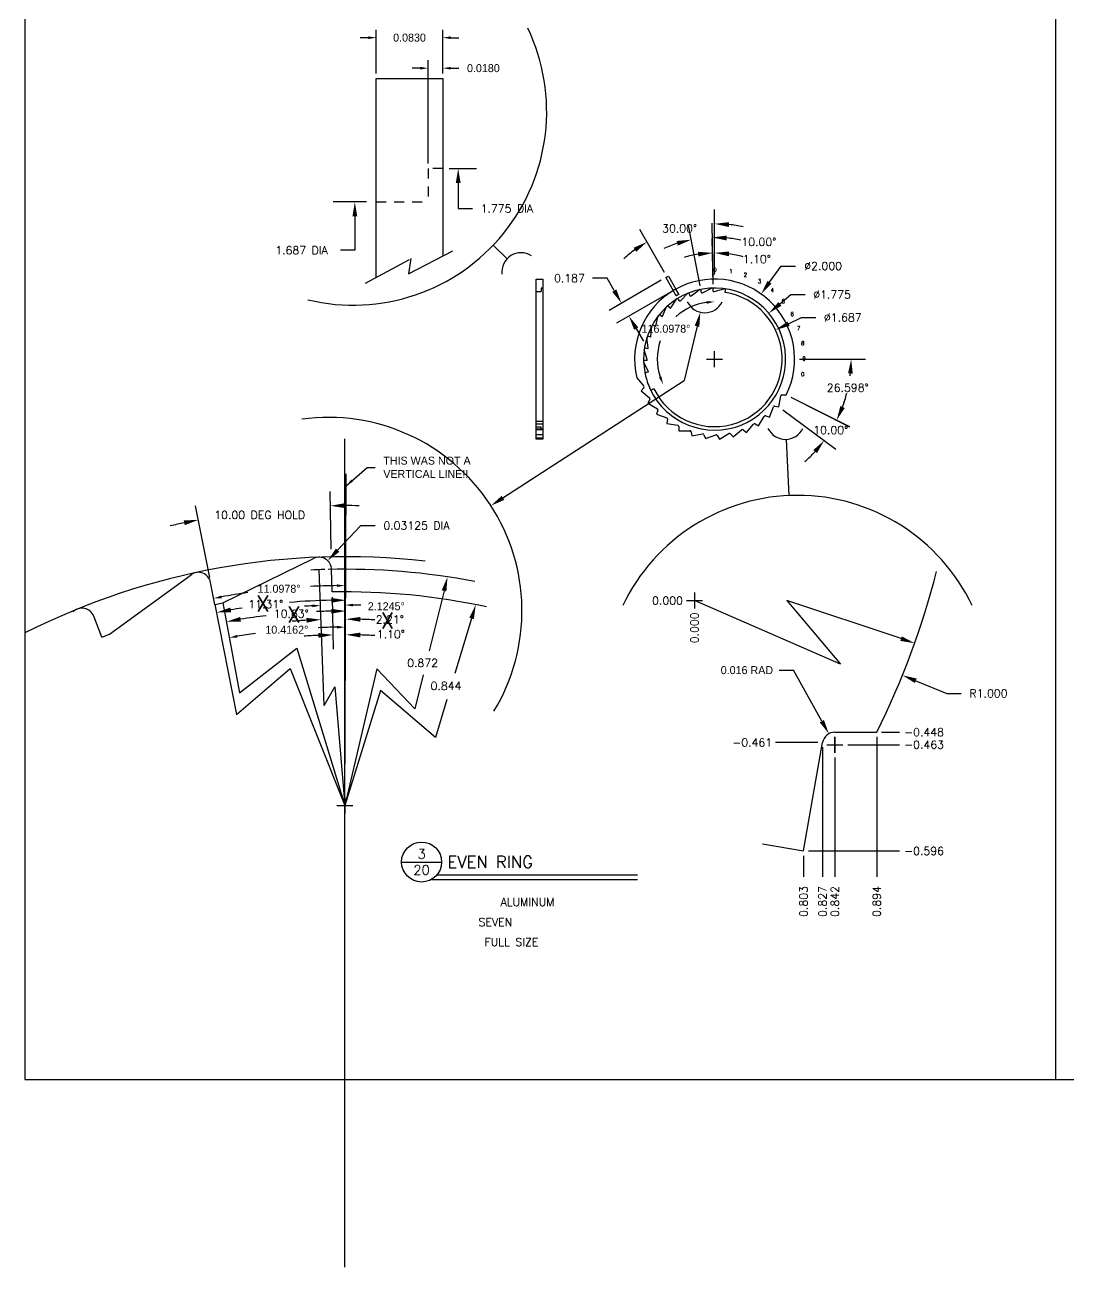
# Model space of a CAD drawing. Extents: x 0 to 33, y -2.3 to 21.
# Drawn here: x 0 to 13.04, y -2.34 to 13.18 of the extents above; entities that cross this region are included whole.
import ezdxf
from ezdxf.enums import TextEntityAlignment as Align

# ---------------------------------------------------------------- set-up
doc = ezdxf.new("R2010")
doc.units = 0
doc.header["$MEASUREMENT"] = 0
doc.linetypes.add('HIDDEN2', pattern=[0.1875, 0.125, -0.0625])
doc.linetypes.add('PHANTOM2', pattern=[1.25, 0.625, -0.125, 0.125, -0.125, 0.125, -0.125])
doc.layers.get('0').update_dxf_attribs({"linetype": 'CONTINUOUS'})
doc.layers.get('DEFPOINTS').update_dxf_attribs({"linetype": 'CONTINUOUS'})
for name, color, linetype in [('BORDER', 5, 'CONTINUOUS'), ('DIM', 1, 'CONTINUOUS'), ('HATCH', 2, 'CONTINUOUS'), ('HIDDEN2', 6, 'HIDDEN2'), ('NFSECTION', 6, 'PHANTOM2'), ('OBJECT', 3, 'CONTINUOUS'), ('TEXT', 1, 'CONTINUOUS')]:
    doc.layers.add(name, color=color, linetype=linetype)
doc.styles.add('ROMANS', font='romans')
doc.styles.add('SIMPLEX', font='SIMPLEX')
doc.dimstyles.get("Standard").update_dxf_attribs({"dimtxt": 0.1, "dimasz": 0.1, "dimexe": 0.1, "dimexo": 0.063, "dimgap": 0.1, "dimtad": 0, "dimtih": 1, "dimtoh": 1, "dimdec": 3, "dimlfac": 0.1, "dimzin": 0, "dimdsep": 46, "dimtxsty": 'SIMPLEX', "dimcen": 0.05, "dimclrd": 1, "dimclre": 1, "dimclrt": 1, "dimadec": 0, "dimazin": 0, "dimtfac": 0.8, "dimtdec": 3, "dimtofl": 0, "dimtmove": 2, "dimatfit": 3, "dimfxl": 1, "dimtolj": 1, "dimtzin": 0, "dimarcsym": 0})

# ---------------------------------------------------------------- blocks, each defined once
blk = doc.blocks.new('*D8')
at = {"color": 1, "linetype": 'ByBlock', "transparency": 16777216}
for p, q in [((43.092, 9.918), (42.945, 10.67)), ((43.254, 9.936), (43.24, 10.701))]:
    blk.add_line(p, q, dxfattribs=at)
for start, end in [(107.8828, 114.6678), (77.5277, 84.3128)]:
    blk.add_arc((43.272, 9.001), 1.521, start, end, dxfattribs=at)
for points in [[(42.798, 10.477), (42.813, 10.419), (42.98, 10.493)], [(43.422, 10.484), (43.424, 10.544), (43.243, 10.521)]]:
    blk.add_solid(points, dxfattribs=at)
at = {"layer": 'DEFPOINTS', "color": 0, "linetype": 'ByBlock', "transparency": 16777216}
for p in [(43.099, 10.512), (43.105, 9.856), (43.11, 9.829), (43.256, 9.873), (43.256, 9.844)]:
    blk.add_point(p, dxfattribs=at)
at = {"color": 1, "linetype": 'ByBlock', "transparency": 16777216, "style": 'SIMPLEX'}
blk.add_text('10.00%%d', height=0.1, dxfattribs=at).set_placement((43.825, 10.465), align=Align.MIDDLE_CENTER)
blk = doc.blocks.new('*D7')
at = {"color": 1, "linetype": 'ByBlock', "transparency": 16777216}
for p, q in [((43.272, 10.059), (43.272, 10.871)), ((42.647, 10.084), (42.337, 10.621))]:
    blk.add_line(p, q, dxfattribs=at)
for start, end in [(77.7936, 83.8968), (126.1032, 132.2064)]:
    blk.add_arc((43.272, 9.001), 1.691, start, end, dxfattribs=at)
for points in [[(43.45, 10.652), (43.454, 10.712), (43.272, 10.691)], [(42.26, 10.392), (42.293, 10.342), (42.427, 10.465)]]:
    blk.add_solid(points, dxfattribs=at)
at = {"layer": 'DEFPOINTS', "color": 0, "linetype": 'ByBlock', "transparency": 16777216}
for p in [(42.833, 10.633), (42.679, 10.029), (43.272, 9.996), (43.272, 9.001), (43.272, 9.001)]:
    blk.add_point(p, dxfattribs=at)
at = {"color": 1, "linetype": 'ByBlock', "transparency": 16777216, "style": 'SIMPLEX'}
blk.add_text('30.00%%d', height=0.1, dxfattribs=at).set_placement((42.835, 10.634), align=Align.MIDDLE_CENTER)
blk = doc.blocks.new('*D37')
at = {"color": 1, "linetype": 'ByBlock', "transparency": 16777216}
for start, end in [(92.8171, 93.5097), (88.6148, 89.3074)]:
    blk.add_arc((4, -2.345), 8.273, start, end, dxfattribs=at)
for points in [[(3.593, 5.935), (3.594, 5.901), (3.694, 5.922)], [(4.1, 5.911), (4.1, 5.944), (4, 5.928)]]:
    blk.add_solid(points, dxfattribs=at)
at = {"layer": 'DEFPOINTS', "color": 0, "linetype": 'ByBlock', "transparency": 16777216}
for p in [(4, 8.006), (3.677, 6.369), (3.796, 5.926), (3.74, 4.675), (4, -2.345)]:
    blk.add_point(p, dxfattribs=at)
at = {"color": 1, "linetype": 'ByBlock', "transparency": 16777216, "insert": (4.517, 5.912), "char_height": 0.1, "attachment_point": 5}
blk.add_mtext('\\A1;2.1245°', dxfattribs=at)
blk = doc.blocks.new('*D38')
at = {"color": 1, "linetype": 'ByBlock', "transparency": 16777216}
for start, end in [(90.7165, 92.3954), (98.0334, 99.6997)]:
    blk.add_arc((4, -2.345), 7.997, start, end, dxfattribs=at)
for points in [[(3.9, 5.668), (3.9, 5.635), (4, 5.652)], [(2.656, 5.521), (2.65, 5.554), (2.554, 5.52)]]:
    blk.add_solid(points, dxfattribs=at)
at = {"layer": 'DEFPOINTS', "color": 0, "linetype": 'ByBlock', "transparency": 16777216}
for p in [(4, 8.006), (2.475, 5.954), (3.516, 5.638), (2.681, 4.831), (4, -2.345)]:
    blk.add_point(p, dxfattribs=at)
at = {"color": 1, "linetype": 'ByBlock', "transparency": 16777216, "insert": (3.274, 5.619), "char_height": 0.1, "attachment_point": 5}
blk.add_mtext('\\A1;10.4162°', dxfattribs=at)
blk = doc.blocks.new('*D39')
at = {"color": 1, "linetype": 'ByBlock', "transparency": 16777216}
for start, end in [(98.2034, 100.425), (90.6728, 92.9063)]:
    blk.add_arc((4, -2.345), 8.516, start, end, dxfattribs=at)
for points in [[(3.9, 6.187), (3.9, 6.154), (4, 6.171)], [(2.462, 6.014), (2.456, 6.047), (2.361, 6.012)]]:
    blk.add_solid(points, dxfattribs=at)
at = {"layer": 'DEFPOINTS', "color": 0, "linetype": 'ByBlock', "transparency": 16777216}
for p in [(4, 8.006), (2.322, 6.211), (3.451, 6.153), (2.376, 5.935), (4, -2.345)]:
    blk.add_point(p, dxfattribs=at)
at = {"color": 1, "linetype": 'ByBlock', "transparency": 16777216, "insert": (3.177, 6.131), "char_height": 0.1, "attachment_point": 5}
blk.add_mtext('\\A1;11.0978°', dxfattribs=at)
blk = doc.blocks.new('P-TITLE')
at = {"layer": 'OBJECT'}
for p, q in [((-1.562, -0.638), (-1.062, -0.638)), ((1.387, -0.862), (-1.188, -0.862)), ((-1.113, -0.8), (1.387, -0.8))]:
    blk.add_line(p, q, dxfattribs=at)
blk.add_circle((-1.312, -0.638), 0.25, dxfattribs=at)
at = {"layer": 'OBJECT', "style": 'ROMANS'}
for tag, p in [('NO.', (-1.312, -0.538)), ('PAGE', (-1.312, -0.738))]:
    blk.add_attdef(tag, text='', height=0.12, dxfattribs=at).set_placement(p, align=Align.MIDDLE)
for tag, p, height in [('DESCRIPTION', (-0.988, -0.712), 0.15), ('MATERIAL', (-0.325, -1.188), 0.1), ('#_REQUIRED', (-0.6, -1.438), 0.1), ('SCALE', (-0.525, -1.688), 0.1)]:
    blk.add_attdef(tag, p, '', height=height, dxfattribs=at)
at = {"layer": 'OBJECT', "style": 'ROMANS', "flags": 2}
for tag, p in [('MATERIAL:', (-1.163, -1.188)), ('REQD:', (-1.163, -1.438)), ('SCALE:', (-1.163, -1.688))]:
    blk.add_attdef(tag, p, '', height=0.1, dxfattribs=at)
blk = doc.blocks.new('*D12')
at = {"color": 1, "linetype": 'ByBlock', "transparency": 16777216}
for p, q in [((44.196, 9.443), (44.358, 9.521)), ((44.358, 9.521), (44.538, 9.521)), ((43.272, 8.901), (43.272, 9.101)), ((43.172, 9.001), (43.372, 9.001))]:
    blk.add_line(p, q, dxfattribs=at)
blk.add_solid([(44.209, 9.416), (44.183, 9.47), (44.033, 9.365)], dxfattribs=at)
at = {"layer": 'DEFPOINTS', "color": 0, "linetype": 'ByBlock', "transparency": 16777216}
for p in [(44.033, 9.365), (42.511, 8.636)]:
    blk.add_point(p, dxfattribs=at)
at = {"color": 1, "linetype": 'ByBlock', "transparency": 16777216, "style": 'SIMPLEX'}
blk.add_text('%%c1.687', height=0.1, dxfattribs=at).set_placement((44.874, 9.521), align=Align.MIDDLE_CENTER)
blk = doc.blocks.new('*D11')
at = {"color": 1, "linetype": 'ByBlock', "transparency": 16777216}
for p, q in [((43.958, 9.961), (44.104, 10.164)), ((44.104, 10.164), (44.284, 10.164)), ((43.272, 8.901), (43.272, 9.101)), ((43.172, 9.001), (43.372, 9.001))]:
    blk.add_line(p, q, dxfattribs=at)
blk.add_solid([(43.983, 9.944), (43.934, 9.978), (43.854, 9.815)], dxfattribs=at)
at = {"layer": 'DEFPOINTS', "color": 0, "linetype": 'ByBlock', "transparency": 16777216}
for p in [(43.854, 9.815), (42.691, 8.187)]:
    blk.add_point(p, dxfattribs=at)
at = {"color": 1, "linetype": 'ByBlock', "transparency": 16777216, "style": 'SIMPLEX'}
blk.add_text('%%c2.000', height=0.1, dxfattribs=at).set_placement((44.629, 10.164), align=Align.MIDDLE_CENTER)
blk = doc.blocks.new('*D10')
at = {"color": 1, "linetype": 'ByBlock', "transparency": 16777216}
for p, q in [((44.335, 9.001), (45.159, 9.001)), ((44.223, 8.525), (44.959, 8.156))]:
    blk.add_line(p, q, dxfattribs=at)
for start, end in [(352.996, 353.9543), (339.4475, 342.6793)]:
    blk.add_arc((43.272, 9.001), 1.707, start, end, dxfattribs=at)
for points in [[(44.94, 8.823), (44.999, 8.819), (44.979, 9.001)], [(44.898, 8.39), (44.843, 8.414), (44.798, 8.237)]]:
    blk.add_solid(points, dxfattribs=at)
at = {"layer": 'DEFPOINTS', "color": 0, "linetype": 'ByBlock', "transparency": 16777216}
for p in [(43.272, 9.001), (43.272, 9.001), (44.272, 9.001), (44.167, 8.553), (44.93, 8.596)]:
    blk.add_point(p, dxfattribs=at)
at = {"color": 1, "linetype": 'ByBlock', "transparency": 16777216, "style": 'SIMPLEX'}
blk.add_text('26.598%%d', height=0.1, dxfattribs=at).set_placement((44.936, 8.643), align=Align.MIDDLE_CENTER)
blk = doc.blocks.new('*D9')
at = {"color": 1, "linetype": 'ByBlock', "transparency": 16777216}
blk.add_line((43.254, 9.936), (43.243, 10.508), dxfattribs=at)
for start, end in [(98.8729, 106.648), (74.4498, 82.2249)]:
    blk.add_arc((43.272, 9.001), 1.327, start, end, dxfattribs=at)
for points in [[(43.065, 10.342), (43.07, 10.283), (43.247, 10.328)], [(43.45, 10.286), (43.454, 10.346), (43.272, 10.328)]]:
    blk.add_solid(points, dxfattribs=at)
at = {"layer": 'DEFPOINTS', "color": 0, "linetype": 'ByBlock', "transparency": 16777216}
for p in [(43.263, 10.328), (43.272, 10.344), (43.256, 9.873), (43.256, 9.844), (43.272, 9.001)]:
    blk.add_point(p, dxfattribs=at)
at = {"color": 1, "linetype": 'ByBlock', "transparency": 16777216, "style": 'SIMPLEX'}
blk.add_text('1.10%%d', height=0.1, dxfattribs=at).set_placement((43.8, 10.25), align=Align.MIDDLE_CENTER)
blk = doc.blocks.new('*D3')
at = {"color": 1, "linetype": 'ByBlock', "transparency": 16777216}
for p, q in [((53.328, 11.111), (53.466, 11.227)), ((53.466, 11.227), (53.646, 11.227)), ((52.413, 10.422), (52.613, 10.422)), ((52.513, 10.322), (52.513, 10.522))]:
    blk.add_line(p, q, dxfattribs=at)
blk.add_solid([(53.348, 11.088), (53.309, 11.134), (53.191, 10.995)], dxfattribs=at)
at = {"layer": 'DEFPOINTS', "color": 0, "linetype": 'ByBlock', "transparency": 16777216}
for p in [(53.191, 10.995), (51.835, 9.848)]:
    blk.add_point(p, dxfattribs=at)
at = {"color": 1, "linetype": 'ByBlock', "transparency": 16777216, "style": 'SIMPLEX'}
blk.add_text('%%c1.775', height=0.1, dxfattribs=at).set_placement((53.981, 11.227), align=Align.MIDDLE_CENTER)
blk = doc.blocks.new('*D1')
at = {"color": 1, "linetype": 'ByBlock', "transparency": 16777216}
for p, q in [((53.464, 9.946), (54.2, 9.578)), ((53.367, 9.788), (54.028, 9.298))]:
    blk.add_line(p, q, dxfattribs=at)
for start, end in [(339.4772, 345.524), (311.337, 317.3837)]:
    blk.add_arc((52.513, 10.422), 1.706, start, end, dxfattribs=at)
for points in [[(54.139, 9.811), (54.084, 9.835), (54.039, 9.658)], [(53.746, 9.285), (53.792, 9.247), (53.883, 9.405)]]:
    blk.add_solid(points, dxfattribs=at)
at = {"layer": 'DEFPOINTS', "color": 0, "linetype": 'ByBlock', "transparency": 16777216}
for p in [(52.513, 10.422), (52.513, 10.422), (53.407, 9.974), (53.316, 9.826), (53.992, 9.571)]:
    blk.add_point(p, dxfattribs=at)
at = {"color": 1, "linetype": 'ByBlock', "transparency": 16777216, "style": 'SIMPLEX'}
blk.add_text('10.00%%d', height=0.1, dxfattribs=at).set_placement((53.964, 9.535), align=Align.MIDDLE_CENTER)
blk = doc.blocks.new('*D2')
at = {"color": 1, "linetype": 'ByBlock', "transparency": 16777216}
for p, q in [((51.169, 11.433), (50.989, 11.433)), ((51.259, 11.277), (51.169, 11.433)), ((51.847, 11.409), (51.194, 11.031)), ((51.941, 11.246), (51.287, 10.869)), ((51.533, 10.803), (51.623, 10.647))]:
    blk.add_line(p, q, dxfattribs=at)
for points in [[(51.285, 11.292), (51.234, 11.262), (51.349, 11.121)], [(51.559, 10.818), (51.507, 10.788), (51.443, 10.959)]]:
    blk.add_solid(points, dxfattribs=at)
at = {"layer": 'DEFPOINTS', "color": 0, "linetype": 'ByBlock', "transparency": 16777216}
for p in [(51.902, 11.44), (51.996, 11.278), (51.349, 11.121)]:
    blk.add_point(p, dxfattribs=at)
at = {"color": 1, "linetype": 'ByBlock', "transparency": 16777216, "style": 'SIMPLEX'}
blk.add_text('0.187', height=0.1, dxfattribs=at).set_placement((50.699, 11.433), align=Align.MIDDLE_CENTER)
blk = doc.blocks.new('*D40')
at = {"color": 1, "linetype": 'ByBlock', "transparency": 16777216}
for start, end in [(98.0096, 132.3778), (161.3568, 198.0881)]:
    blk.add_arc((8.619, 9.001), 0.716, start, end, dxfattribs=at)
for points in [[(8.518, 9.726), (8.521, 9.693), (8.619, 9.717)], [(7.954, 8.785), (7.923, 8.772), (7.976, 8.686)]]:
    blk.add_solid(points, dxfattribs=at)
at = {"layer": 'DEFPOINTS', "color": 0, "linetype": 'ByBlock', "transparency": 16777216}
for p in [(8.619, 10.344), (8.172, 9.56), (8.619, 9.001), (8.619, 9.001), (7.862, 8.63)]:
    blk.add_point(p, dxfattribs=at)
at = {"color": 1, "linetype": 'ByBlock', "transparency": 16777216, "insert": (8.012, 9.38), "char_height": 0.1, "attachment_point": 5}
blk.add_mtext('\\A1;116.0978°', dxfattribs=at)
blk = doc.blocks.new('*D43')
at = {"color": 1, "linetype": 'ByBlock', "transparency": 16777216}
for p, q in [((5.042, 11.445), (5.042, 12.736)), ((5.222, 12.57), (5.222, 12.736)), ((4.942, 12.636), (4.842, 12.636)), ((5.322, 12.636), (5.422, 12.636))]:
    blk.add_line(p, q, dxfattribs=at)
for points in [[(4.942, 12.652), (4.942, 12.619), (5.042, 12.636)], [(5.322, 12.652), (5.322, 12.619), (5.222, 12.636)]]:
    blk.add_solid(points, dxfattribs=at)
at = {"layer": 'DEFPOINTS', "color": 0, "linetype": 'ByBlock', "transparency": 16777216}
for p in [(5.222, 12.636), (5.222, 12.507), (5.042, 11.382)]:
    blk.add_point(p, dxfattribs=at)
at = {"color": 1, "linetype": 'ByBlock', "transparency": 16777216, "insert": (5.73, 12.636), "char_height": 0.1, "attachment_point": 5}
blk.add_mtext('\\A1;0.0180', dxfattribs=at)
blk = doc.blocks.new('*D44')
at = {"color": 1, "linetype": 'ByBlock', "transparency": 16777216}
for p, q in [((4.392, 12.57), (4.392, 13.117)), ((5.222, 12.57), (5.222, 13.117)), ((4.292, 13.017), (4.192, 13.017)), ((5.322, 13.017), (5.422, 13.017))]:
    blk.add_line(p, q, dxfattribs=at)
for points in [[(4.292, 13.034), (4.292, 13), (4.392, 13.017)], [(5.322, 13.034), (5.322, 13), (5.222, 13.017)]]:
    blk.add_solid(points, dxfattribs=at)
at = {"layer": 'DEFPOINTS', "color": 0, "linetype": 'ByBlock', "transparency": 16777216}
for p in [(5.222, 13.017), (4.392, 12.507), (5.222, 12.507)]:
    blk.add_point(p, dxfattribs=at)
at = {"color": 1, "linetype": 'ByBlock', "transparency": 16777216, "insert": (4.807, 13.017), "char_height": 0.1, "attachment_point": 5}
blk.add_mtext('\\A1;0.0830', dxfattribs=at)

msp = doc.modelspace()

# ---------------------------------------------------------------- linework, layer by layer
at = {"color": 1, "linetype": 'ByBlock'}
for p, q in [((9.42489, 5.11423), (9.60489, 5.11423)), ((9.9595, 4.47721), (9.60489, 5.11423)), ((10.12305, 4.08342), (10.12305, 4.28342)), ((10.02305, 4.18342), (10.22305, 4.18342))]:
    msp.add_line(p, q, dxfattribs=at)
msp.add_solid([(9.98571, 4.49181), (9.93329, 4.46262), (10.04705, 4.31994)], dxfattribs=at)
at = {"layer": 'BORDER'}
for p, q in [((0, 21), (0, 0)), ((12.87977, 21), (12.87977, 0)), ((0, 0), (33, 0))]:
    msp.add_line(p, q, dxfattribs=at)
at = {"layer": 'DEFPOINTS', "color": 0, "linetype": 'ByBlock'}
for p in [(4.01548, 7.56651), (4.01548, 7.56651), (4.01548, 7.56651), (4.01548, 7.56651), (2.85381, 7.10094), (3.67695, 6.36929), (3.83317, 6.37228), (2.32202, 6.21084), (3.83856, 6.09123), (3.83856, 6.09123), (2.37612, 5.935), (2.37612, 5.935), (2.47462, 5.95432), (3.01651, 5.93184), (2.77856, 5.76287), (3.96873, 5.75183), (3.91827, 5.55572), (10.96652, 5.05002), (10.04705, 4.31994), (10.12305, 4.18342), (4.00021, 3.42505), (4.00021, 3.42505)]:
    msp.add_point(p, dxfattribs=at)
at = {"layer": 'DIM'}
for p, q in [((5.30329, 11.38203), (5.64511, 11.38203)), ((4.26908, 10.96453), (3.85313, 10.96453)), ((5.85166, 10.42341), (6.02724, 10.25578)), ((4.00021, -2.34472), (4.00021, 8.00635)), ((9.51553, 7.99824), (9.54682, 7.29646)), ((4.00021, 3.42505), (4.01548, 7.56651)), ((3.73981, 4.67479), (3.67695, 6.36929)), ((8.36786, 6.08598), (8.36786, 5.88598)), ((2.37612, 5.935), (2.64609, 4.55868)), ((2.47462, 5.95432), (2.68104, 4.83142)), ((8.26786, 5.98598), (8.46786, 5.98598)), ((2.68104, 4.83142), (3.39848, 5.38739)), ((3.39848, 5.38739), (4.00021, 3.42505)), ((2.64609, 4.55868), (3.31707, 5.13707)), ((3.31707, 5.13707), (4.00021, 3.42505)), ((3.73981, 4.67479), (3.87437, 4.90552)), ((3.87437, 4.90552), (4.00021, 3.42505)), ((9.90915, 4.2104), (9.37921, 4.2104)), ((10.12305, 4.28342), (10.12305, 4.08342)), ((10.64483, 4.27967), (10.64483, 2.5326)), ((10.70483, 4.33967), (10.93041, 4.33967)), ((9.96915, 4.1504), (9.96915, 2.5326)), ((10.02305, 4.18342), (10.22305, 4.18342)), ((10.28305, 4.18342), (10.93041, 4.18342)), ((10.12305, 4.02342), (10.12305, 2.5326)), ((3.90021, 3.42505), (4.10021, 3.42505)), ((4.00021, 3.52505), (4.00021, 3.32505)), ((9.73151, 2.79498), (9.73151, 2.5326)), ((9.79151, 2.85498), (10.93041, 2.85498))]:
    msp.add_line(p, q, dxfattribs=at)
at = {"layer": 'DIM', "color": 1}
for p, q in [((5.41537, 11.20203), (5.41537, 10.881)), ((5.41537, 10.881), (5.59537, 10.881)), ((4.12371, 10.78453), (4.12371, 10.36057)), ((4.12371, 10.36057), (3.94371, 10.36057)), ((5.97472, 7.26704), (8.23923, 8.73381)), ((3.90829, 6.61331), (4.19974, 6.92077)), ((4.19974, 6.92077), (4.37974, 6.92077)), ((5.2385, 6.10588), (5.05285, 5.35739)), ((10.19157, 5.19019), (8.36786, 5.98598)), ((10.949, 5.50831), (9.52373, 5.98598)), ((9.52373, 5.98598), (10.19157, 5.19019)), ((5.58228, 5.76073), (5.37426, 5.07453)), ((4.39783, 5.13051), (4.00021, 3.42505)), ((4.87292, 4.63197), (4.39783, 5.13051)), ((4.97793, 5.05535), (4.87292, 4.63197)), ((4.44407, 4.86047), (4.00021, 3.42505)), ((5.13125, 4.2729), (4.44407, 4.86047)), ((5.27481, 4.74646), (5.13125, 4.2729))]:
    msp.add_line(p, q, dxfattribs=at)
at = {"layer": 'DIM', "linetype": 'ByBlock'}
for p, q in [((3.82828, 6.62737), (3.81446, 7.34847)), ((2.30989, 6.27267), (2.13408, 7.16896)), ((3.83976, 6.02824), (3.85229, 5.37473))]:
    msp.add_line(p, q, dxfattribs=at)
at = {"layer": 'DIM', "color": 1, "linetype": 'ByBlock'}
for p, q in [((11.13326, 4.98221), (11.52185, 4.82419)), ((11.52185, 4.82419), (11.70185, 4.82419))]:
    msp.add_line(p, q, dxfattribs=at)
at = {"layer": 'DIM', "linetype": 'ByBlock'}
for centre, radius, start, end in [((4.00021, -2.34472), 9.51497, 88.929955, 90.013867), ((4.00021, -2.34472), 9.51497, 102.181692, 103.265604), ((3.97933, -2.23826), 8.22664, 91.042406, 94.698332), ((3.97933, -2.23826), 8.22664, 98.840574, 99.844115), ((3.97935, -2.23127), 8.08382, 96.849136, 99.140371), ((3.97935, -2.23127), 8.08382, 91.064556, 92.378386), ((4.00021, -2.34472), 8.09661, 87.364128, 88.637926), ((4.00021, -2.34472), 8.09661, 93.398292, 94.67209), ((4.00021, -2.34472), 7.90087, 92.403138, 93.708497), ((4.00021, -2.34472), 7.90087, 87.301007, 88.606366)]:
    msp.add_arc(centre, radius, start, end, dxfattribs=at)
at = {"layer": 'DIM'}
for start, end in [(91.663246, 92.802836), (79.285418, 91.384584)]:
    msp.add_arc((4.00021, -2.34472), 8.72, start, end, dxfattribs=at)
at = {"layer": 'DIM', "color": 1}
for points in [[(5.38537, 11.20203), (5.44537, 11.20203), (5.41537, 11.38203)], [(4.09371, 10.78453), (4.15371, 10.78453), (4.12371, 10.96453)], [(5.99103, 7.24186), (5.95841, 7.29222), (5.82364, 7.16918)], [(3.93006, 6.59267), (3.88652, 6.63395), (3.78445, 6.48267)], [(5.20939, 6.1131), (5.26762, 6.09865), (5.28184, 6.28058)], [(5.55357, 5.76944), (5.61099, 5.75203), (5.6345, 5.93299)], [(10.95854, 5.53676), (10.93947, 5.47987), (11.11967, 5.45111)]]:
    msp.add_solid(points, dxfattribs=at)
at = {"layer": 'DIM', "linetype": 'ByBlock'}
for points in [[(3.9982, 7.14025), (3.99761, 7.20025), (3.81791, 7.16851)], [(1.98638, 6.98539), (1.99848, 6.92663), (2.16873, 6.99232)], [(3.82945, 6.01701), (3.82988, 5.95702), (4.00966, 5.98832)], [(2.57828, 5.83775), (2.56738, 5.89675), (2.39583, 5.83454)], [(2.7003, 5.72034), (2.69011, 5.77947), (2.51782, 5.71934)], [(3.51882, 5.76762), (3.52171, 5.70769), (3.70006, 5.74633)], [(3.82894, 5.88116), (3.82939, 5.82116), (4.00916, 5.8525)], [(4.19229, 5.71961), (4.19305, 5.77961), (4.01268, 5.75189)], [(3.668, 5.57919), (3.66984, 5.51921), (3.84884, 5.5547)], [(4.19198, 5.52381), (4.19275, 5.58381), (4.01238, 5.55614)]]:
    msp.add_solid(points, dxfattribs=at)
at = {"layer": 'DIM', "color": 1, "linetype": 'ByBlock'}
msp.add_solid([(11.12196, 4.95442), (11.14456, 5.01), (10.96652, 5.05002)], dxfattribs=at)
at = {"layer": 'HIDDEN2'}
for p, q in [((5.0416, 11.38203), (5.0416, 10.96453)), ((5.2216, 11.38203), (5.0416, 11.38203)), ((4.3916, 10.96453), (5.0416, 10.96453)), ((6.38856, 9.84657), (6.45356, 9.84657)), ((6.47156, 9.88832), (6.45356, 9.88832)), ((6.45356, 9.88832), (6.45356, 9.84657)), ((8.14111, 9.79226), (8.10208, 9.85684)), ((8.17314, 9.81075), (8.13672, 9.87684)), ((6.38856, 8.15507), (6.45356, 8.15507)), ((6.45356, 8.12582), (6.45356, 8.15507)), ((6.45356, 8.12582), (6.47156, 8.12582))]:
    msp.add_line(p, q, dxfattribs=at)
msp.add_arc((8.6194, 9.00082), 0.92474, 118.854267, 121.145792, dxfattribs=at)
at = {"layer": 'NFSECTION'}
for p, q in [((4.25749, 9.94847), (4.82346, 10.25699)), ((4.79406, 10.066), (5.36003, 10.35983)), ((4.82346, 10.25699), (4.79406, 10.066))]:
    msp.add_line(p, q, dxfattribs=at)
at = {"layer": 'OBJECT'}
for p, q in [((4.3916, 10.02157), (4.3916, 12.50703)), ((4.3916, 12.50703), (5.2216, 12.50703)), ((5.2216, 12.50703), (5.2216, 10.28797)), ((6.38856, 8.00134), (6.38856, 10.00082)), ((6.38856, 10.00082), (6.47156, 10.00082)), ((6.47156, 10.00082), (6.47156, 8.00134)), ((8.00833, 10.01922), (8.04297, 10.03922)), ((8.00833, 10.01922), (8.10208, 9.85684)), ((8.04297, 10.03922), (8.13672, 9.87684)), ((8.1922, 9.72849), (8.27973, 9.81944)), ((8.31569, 9.78801), (8.30557, 9.81423)), ((8.31569, 9.78801), (8.32505, 9.79162)), ((8.32505, 9.79162), (8.42705, 9.86599)), ((8.45699, 9.82879), (8.45158, 9.85637)), ((8.45699, 9.82879), (8.46684, 9.83072)), ((8.46684, 9.83072), (8.5802, 9.88625)), ((8.60324, 9.84441), (8.6027, 9.87252)), ((8.60324, 9.84441), (8.61327, 9.8446)), ((8.61327, 9.8446), (8.73455, 9.8796)), ((8.74997, 9.8344), (8.75432, 9.86217)), ((7.96908, 9.5385), (8.02023, 9.6539)), ((8.06477, 9.63666), (8.04629, 9.65784)), ((8.06477, 9.63666), (8.07233, 9.64326)), ((8.07233, 9.64326), (8.14274, 9.74802)), ((8.18361, 9.72331), (8.16909, 9.74738)), ((8.18361, 9.72331), (8.1922, 9.72849)), ((7.8856, 9.4174), (7.91593, 9.53993)), ((7.96278, 9.53069), (7.94091, 9.54834)), ((7.96278, 9.53069), (7.96908, 9.5385)), ((7.82441, 9.28365), (7.833, 9.40958)), ((7.88075, 9.40861), (7.85614, 9.4222)), ((7.88075, 9.40861), (7.8856, 9.4174)), ((7.78737, 9.1413), (7.77396, 9.26682)), ((7.82115, 9.27415), (7.79456, 9.28326)), ((7.82115, 9.27415), (7.82441, 9.28365)), ((7.77562, 8.99469), (7.74062, 9.11597)), ((7.78582, 9.13139), (7.75805, 9.13574)), ((7.78582, 9.13139), (7.78737, 9.1413)), ((7.7895, 8.84826), (7.73397, 8.96162)), ((7.77581, 8.98465), (7.7477, 8.98411)), ((7.77581, 8.98465), (7.77562, 8.99469)), ((7.79143, 8.83841), (7.7895, 8.84826)), ((7.64663, 8.76904), (7.73519, 8.66371)), ((7.79143, 8.83841), (7.76385, 8.833)), ((7.73519, 8.6436), (7.70166, 8.60364)), ((7.70166, 8.60364), (7.80716, 8.51529)), ((7.86168, 8.62965), (7.83643, 8.61728)), ((9.42224, 8.40462), (9.446, 8.54016)), ((9.4614, 8.55308), (9.51357, 8.55308)), ((7.81066, 8.49549), (7.78457, 8.45031)), ((7.78457, 8.45031), (7.90381, 8.38162)), ((9.30651, 8.27426), (9.35345, 8.40362)), ((9.37086, 8.41368), (9.42224, 8.40462)), ((7.91069, 8.36273), (7.89285, 8.31371)), ((7.89285, 8.31371), (8.02221, 8.26677)), ((8.03226, 8.24936), (8.0232, 8.19798)), ((9.16991, 8.16599), (9.2386, 8.28523)), ((9.25749, 8.29211), (9.30651, 8.27426)), ((6.47156, 8.22057), (6.38856, 8.22057)), ((6.47156, 8.18875), (6.38856, 8.18875)), ((6.47156, 8.12379), (6.38856, 8.12379)), ((6.47156, 8.11817), (6.38856, 8.11817)), ((8.0232, 8.19798), (8.15874, 8.17422)), ((8.17167, 8.15882), (8.17167, 8.10665)), ((8.17167, 8.10665), (8.30928, 8.10678)), ((8.32469, 8.09386), (8.33374, 8.04248)), ((8.85118, 8.02805), (8.95651, 8.1166)), ((8.97661, 8.11661), (9.01658, 8.08307)), ((9.01658, 8.08307), (9.10493, 8.18857)), ((9.12473, 8.19207), (9.16991, 8.16599)), ((6.47156, 8.05378), (6.38856, 8.05378)), ((6.47156, 8.01254), (6.38856, 8.01254)), ((6.47156, 8.00134), (6.38856, 8.00134)), ((8.33374, 8.04248), (8.46924, 8.06651)), ((8.48665, 8.05646), (8.5045, 8.00744)), ((8.5045, 8.00744), (8.63376, 8.05463)), ((8.65266, 8.04776), (8.67874, 8.00258)), ((8.67874, 8.00258), (8.79785, 8.0715)), ((8.81765, 8.06801), (8.85118, 8.02805)), ((2.47462, 5.95432), (3.60821, 6.50961)), ((3.83856, 6.09123), (3.83317, 6.37228)), ((1.05669, 5.56333), (2.07663, 6.30702)), ((2.37612, 5.935), (2.32202, 6.21084)), ((2.37612, 5.935), (2.47462, 5.95432)), ((0.96304, 5.52719), (0.86185, 5.78945)), ((0.96304, 5.52719), (1.05669, 5.56333)), ((9.73151, 2.85498), (9.96915, 4.2104)), ((10.12313, 4.33967), (10.64483, 4.33967)), ((9.21774, 2.94557), (9.73151, 2.85498))]:
    msp.add_line(p, q, dxfattribs=at)
for centre, radius, start, end in [((8.6194, 9.00082), 1, 333.401764, 193.401764), ((8.6194, 9.00082), 0.88763, 205.071078, 192.124493), ((8.6194, 9.00082), 0.84375, 205.978791, 81.09778), ((8.29099, 9.80861), 0.01562, 21.09778, 136.09778), ((8.43625, 9.85336), 0.01562, 11.09778, 126.09778), ((8.58708, 9.87222), 0.01562, 1.09778, 116.09778), ((8.73889, 9.86459), 0.01562, 351.09778, 106.09778), ((8.03451, 9.64757), 0.01562, 41.09778, 156.09778), ((8.15571, 9.73931), 0.01562, 31.09778, 146.09778), ((7.93109, 9.53618), 0.01562, 51.09778, 166.09778), ((7.84859, 9.40852), 0.01562, 61.09778, 176.09778), ((7.7895, 9.26848), 0.01562, 71.09778, 186.09778), ((7.75563, 9.1203), 0.01562, 81.09778, 196.09778), ((7.748, 8.96849), 0.01562, 91.09778, 206.09778), ((7.76685, 8.81766), 0.01562, 101.09778, 192.124493), ((8.6194, 9.00082), 0.88763, 192.124493, 205.071078), ((7.72323, 8.65365), 0.01562, 319.9695, 40.055693), ((7.82956, 8.63131), 0.01562, 205.071078, 296.097791), ((9.46139, 8.53746), 0.01562, 89.9695, 170.055693), ((7.79713, 8.50331), 0.01562, 329.9695, 50.055693), ((9.36814, 8.39829), 0.01562, 79.9695, 160.055693), ((7.89601, 8.36808), 0.01562, 339.9695, 60.055693), ((8.01688, 8.25208), 0.01562, 349.9695, 70.055693), ((9.25214, 8.27743), 0.01562, 69.9695, 150.055693), ((8.15605, 8.15883), 0.01562, 359.9695, 80.055693), ((8.3093, 8.09116), 0.01562, 9.9695, 90.055693), ((8.80567, 8.05797), 0.01562, 39.9695, 120.055693), ((8.96656, 8.10464), 0.01562, 49.9695, 130.055693), ((9.11691, 8.17854), 0.01562, 59.9695, 140.055693), ((8.47197, 8.05113), 0.01562, 19.9695, 100.055693), ((8.63912, 8.03995), 0.01562, 29.9695, 110.055693), ((4.00021, -2.34472), 8.87625, 83.515339, 116.786301), ((3.67695, 6.36929), 0.15625, 1.09778, 116.09778), ((2.16869, 6.18077), 0.15625, 11.09778, 126.09778), ((1.70315, 8.81698), 10, 333.401764, 345.690394), ((4.00021, -2.34472), 8.4375, 77.889489, 91.09778), ((0.71608, 5.73321), 0.15625, 21.09778, 136.09778), ((10.12305, 4.18342), 0.15625, 89.9695, 170.055693)]:
    msp.add_arc(centre, radius, start, end, dxfattribs=at)
at = {"layer": 'TEXT', "color": 1}
msp.add_line((8.39949, 9.41155), (8.23923, 8.73381), dxfattribs=at)
at = {"layer": 'TEXT'}
for centre, radius, start, end in [((4.10218, 12.09375), 2.41883, 256.486984, 25.536167), ((6.20218, 10.08874), 0.24188, 57.454462, 186.503645), ((8.49658, 9.82211), 0.24188, 205.475408, 334.524592), ((3.79348, 5.8542), 2.41883, 328.798978, 97.848161), ((9.50476, 8.23989), 0.24188, 205.475408, 334.524592), ((9.65453, 4.88003), 2.41883, 25.475408, 154.524592)]:
    msp.add_arc(centre, radius, start, end, dxfattribs=at)
at = {"layer": 'TEXT', "color": 1}
msp.add_solid([(8.3703, 9.41845), (8.42869, 9.40465), (8.44091, 9.58672)], dxfattribs=at)

# ---------------------------------------------------------------- block references
at = {"layer": 'OBJECT'}
ref = msp.add_blockref('P-TITLE', (6.2699, 3.35522), dxfattribs=at)
ref.add_attrib('SCALE', 'FULL SIZE', (5.7449, 1.66772), dxfattribs={"height": 0.1, "style": 'ROMANS'})
ref.add_attrib('#_REQUIRED', 'SEVEN', (5.6699, 1.91724), dxfattribs={"height": 0.1, "style": 'ROMANS'})
ref.add_attrib('MATERIAL', 'ALUMINUM', (5.9449, 2.16772), dxfattribs={"height": 0.1, "style": 'ROMANS'})
ref.add_attrib('NO.', '3', dxfattribs={"height": 0.12, "style": 'ROMANS'}).set_placement((4.9574, 2.81772), align=Align.MIDDLE)
ref.add_attrib('DESCRIPTION', 'EVEN RING', (5.2824, 2.64272), dxfattribs={"height": 0.15, "style": 'ROMANS'})
ref.add_attrib('PAGE', '20', dxfattribs={"height": 0.12, "style": 'ROMANS'}).set_placement((4.9574, 2.61772), align=Align.MIDDLE)

# ---------------------------------------------------------------- texts
at = {"color": 1, "linetype": 'ByBlock', "insert": (9.02284, 5.11423), "char_height": 0.1, "attachment_point": 5}
msp.add_mtext('\\A1;{0.016 RAD}', dxfattribs=at)
at = {"layer": 'DIM', "color": 1, "style": 'SIMPLEX'}
for s, p in [('1.775 DIA', (5.69537, 10.881)), ('1.687 DIA', (3.12943, 10.36057)), ('0.03125 DIA', (4.47974, 6.92077))]:
    msp.add_text(s, height=0.1, dxfattribs=at).set_placement(p, align=Align.MIDDLE_LEFT)
at = {"layer": 'DIM', "linetype": 'ByBlock', "style": 'SIMPLEX'}
for s, p in [('10.00 DEG HOLD', (2.93458, 7.05328)), ('11.31%%d', (3.01025, 5.9381)), ('10.63%%d', (3.3296, 5.8192)), ('2.21%%d', (4.56072, 5.74755))]:
    msp.add_text(s, height=0.1, dxfattribs=at).set_placement(p, align=Align.MIDDLE_CENTER)
at = {"layer": 'DIM', "style": 'SIMPLEX'}
msp.add_text('0.000', height=0.1, dxfattribs=at).set_placement((8.22344, 5.93324), align=Align.RIGHT)
msp.add_text('0.000', height=0.1, rotation=90, dxfattribs=at).set_placement((8.41787, 5.45042))
at = {"layer": 'DIM', "linetype": 'ByBlock', "style": 'SIMPLEX'}
msp.add_text('1.10%%d', height=0.1, dxfattribs=at).set_placement((4.57359, 5.5632), align=Align.MIDDLE)
at = {"layer": 'DIM', "style": 'SIMPLEX'}
for s, p in [('0.872', (4.7779, 5.15425)), ('0.844', (5.07016, 4.8681)), ('-0.448', (10.98895, 4.28967)), ('-0.461', (8.84128, 4.1604)), ('-0.463', (10.98895, 4.13342)), ('-0.596', (10.98895, 2.80498))]:
    msp.add_text(s, height=0.1, dxfattribs=at).set_placement(p)
at = {"layer": 'DIM', "color": 1, "linetype": 'ByBlock', "style": 'SIMPLEX'}
msp.add_text('R1.000', height=0.1, dxfattribs=at).set_placement((12.04232, 4.82419), align=Align.MIDDLE_CENTER)
at = {"layer": 'DIM', "style": 'SIMPLEX'}
for s, p in [('0.803', (9.78151, 2.417)), ('0.827', (10.01915, 2.417)), ('0.842', (10.17305, 2.417)), ('0.894', (10.69483, 2.417))]:
    msp.add_text(s, height=0.1, rotation=90, dxfattribs=at).set_placement(p, align=Align.RIGHT)
at = {"layer": 'HATCH', "style": 'SIMPLEX'}
for p in [(2.89156, 5.84793), (3.2761, 5.70894), (4.44605, 5.63536)]:
    msp.add_text('X', height=0.2, dxfattribs=at).set_placement(p)
at = {"layer": 'HATCH', "color": 1, "insert": (4.47913, 7.64843), "char_height": 0.1, "attachment_point": 4}
msp.add_mtext('{THIS WAS NOT A}\\P{VERTICAL LINE!!}', dxfattribs=at)
at = {"layer": 'OBJECT', "style": 'SIMPLEX'}
msp.add_text('0', height=0.05, rotation=357.86423, dxfattribs=at).set_placement((8.6014, 10.09154))
for s, p in [('1', (8.8021, 10.07429)), ('2', (8.98251, 10.03019)), ('3', (9.15881, 9.94798)), ('4', (9.31817, 9.8364)), ('5', (9.45572, 9.69884)), ('6', (9.5673, 9.53949)), ('7', (9.64951, 9.36318)), ('8', (9.69986, 9.17528)), ('9', (9.71682, 8.98149)), ('0', (9.69986, 8.7877))]:
    msp.add_text(s, height=0.05, dxfattribs=at).set_placement(p)

# ---------------------------------------------------------------- dimensions: what is measured, and where the dimension line sits
at = {"layer": 'DIM'}
for base, p1, picture, middle in [((5.2216, 13.01706), (4.3916, 12.50703), '*D44', (4.8066, 13.01706)), ((5.2216, 12.63552), (5.0416, 11.38203), '*D43', (5.72994, 12.63552))]:
    dim = msp.add_linear_dim(base=base, p1=p1, p2=(5.2216, 12.50703), dimstyle='STANDARD', override={"dimdec": 4, "dimtxsty": 'STANDARD', "dimtdec": 4, "dimtmove": 0}, dxfattribs=at)
    dim.commit()
    dim.dimension.update_dxf_attribs({"geometry": picture, "text_midpoint": middle})
dim = msp.add_angular_dim_2l(base=(8.18026, 10.63339), line1=((8.6194, 9.00082), (8.02565, 10.02922)), line2=((8.6194, 9.00082), (8.6194, 9.99644)), dimstyle='Standard', dxfattribs=at)
dim.commit()
dim.dimension.update_dxf_attribs({"geometry": '*D7', "text_midpoint": (8.18184, 10.63382), "insert": (-34.65295, 0)})
for base, line1, line2, picture, middle in [((8.44604, 10.51179), ((8.45699, 9.82879), (8.45158, 9.85637)), ((8.60324, 9.84441), (8.6027, 9.87252)), '*D8', (9.17175, 10.46546)), ((8.61008, 10.32825), ((8.60324, 9.84441), (8.6027, 9.87252)), ((8.6194, 9.00082), (8.6194, 10.34428)), '*D9', (9.14679, 10.24984)), ((10.27747, 8.59646), ((8.6194, 9.00082), (9.61877, 9.00082)), ((8.6194, 9.00082), (9.51357, 8.55308)), '*D10', (10.28326, 8.64271))]:
    dim = msp.add_angular_dim_2l(base=base, line1=line1, line2=line2, dimstyle='Standard', dxfattribs=at)
    dim.commit()
    dim.dimension.update_dxf_attribs({"geometry": picture, "text_midpoint": middle, "dimtype": 130, "insert": (-34.65295, 0)})
for p1, p2, picture, middle in [((8.0381, 8.18713), (9.20071, 9.8145), '*D11', (9.97582, 10.16426)), ((7.85836, 8.63649), (9.38044, 9.36514), '*D12', (10.22087, 9.52059))]:
    dim = msp.add_diameter_dim_2p(p1=p1, p2=p2, dimstyle='Standard', dxfattribs=at)
    dim.commit()
    dim.dimension.update_dxf_attribs({"geometry": picture, "text_midpoint": middle, "insert": (-34.65295, 0)})
dim = msp.add_aligned_dim(p1=(8.10208, 9.85684), p2=(8.00833, 10.01922), distance=0.63794, dimstyle='Standard', dxfattribs=at)
dim.commit()
dim.dimension.update_dxf_attribs({"geometry": '*D2', "text_midpoint": (6.80538, 10.01202), "insert": (-43.89363, -1.4208)})
for base, line1, line2, picture, middle in [((3.0470131, 6.1177296), ((4.0002076, -2.3447188), (4.0002076, 8.0063466)), ((2.3761243, 5.935001), (2.322017, 6.2108448)), '*D39', (3.1767559, 6.131338)), ((3.6279, 5.643531), ((4.000208, -2.344719), (4.000208, 8.006347)), ((2.474625, 5.954322), (2.681044, 4.831421)), '*D38', (3.274301, 5.619188)), ((3.94428, 5.92786), ((4.00021, -2.34472), (4.00021, 8.00635)), ((3.73981, 4.67479), (3.67695, 6.36929)), '*D37', (4.51662, 5.91192))]:
    dim = msp.add_angular_dim_2l(base=base, line1=line1, line2=line2, dimstyle='STANDARD', override={"dimdec": 4, "dimtxsty": 'STANDARD', "dimadec": 4, "dimtdec": 4, "dimtmove": 0}, dxfattribs=at)
    dim.commit()
    dim.dimension.update_dxf_attribs({"geometry": picture, "text_midpoint": middle})
at = {"layer": 'NFSECTION'}
dim = msp.add_diameter_dim_2p(p1=(7.94165, 8.42765), p2=(9.29716, 9.57399), dimstyle='Standard', dxfattribs=at)
dim.commit()
dim.dimension.update_dxf_attribs({"geometry": '*D3', "text_midpoint": (10.08776, 9.80645), "insert": (-43.89363, -1.4208)})
at = {"layer": 'OBJECT'}
dim = msp.add_angular_dim_2l(base=(8.041181, 9.422949), line1=((8.619403, 9.000816), (8.619403, 10.344284)), line2=((7.861678, 8.629647), (8.619403, 9.000816)), dimstyle='STANDARD', override={"dimdec": 4, "dimtxsty": 'STANDARD', "dimadec": 4, "dimtdec": 4, "dimtmove": 0}, dxfattribs=at)
dim.commit()
dim.dimension.update_dxf_attribs({"geometry": '*D40', "text_midpoint": (8.011947, 9.379676)})
dim = msp.add_angular_dim_2l(base=(10.09851, 8.14996), line1=((8.6194, 9.00082), (9.5138, 8.55353)), line2=((8.6194, 9.00082), (9.42254, 8.40502)), dimstyle='Standard', dxfattribs=at)
dim.commit()
dim.dimension.update_dxf_attribs({"geometry": '*D1', "text_midpoint": (10.07072, 8.11426), "dimtype": 130, "insert": (-43.89363, -1.4208)})

# ---------------------------------------------------------------- leaders
at = {"layer": 'HATCH', "color": 1, "annotation_type": 0, "has_hookline": 1, "hookline_direction": 0}
msp.add_leader([(4.01493, 7.41762), (4.27913, 7.64843), (4.37913, 7.64843)], dimstyle='STANDARD', override={"dimdec": 4, "dimlfac": 0.1, "dimtxsty": 'STANDARD', "dimtdec": 4}, dxfattribs=at)

doc.saveas('drawing.dxf')
